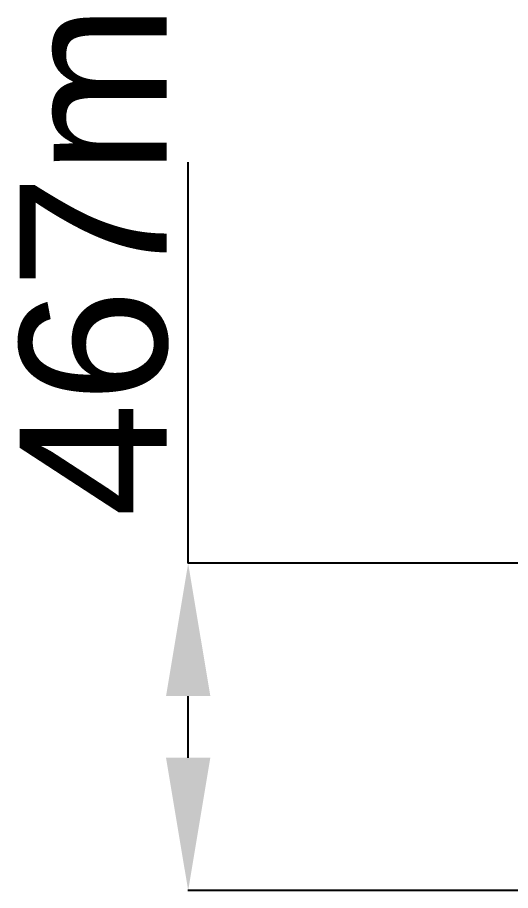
# Model space of a CAD drawing. Header units: millimetres. Extents: x -919 to 30143, y 6775 to 18100.
# Drawn here: x -919 to 1864, y 11279 to 16213 of the extents above; entities that cross this region are included whole.
import ezdxf

# ---------------------------------------------------------------- set-up
doc = ezdxf.new("R2010")
doc.units = ezdxf.units.MM
doc.styles.get("Standard").update_dxf_attribs({"font": 'arial.ttf'})
doc.dimstyles.new('dwgmodels.com', dxfattribs={"dimtxt": 2.5, "dimasz": 2.5, "dimexe": 1.25, "dimexo": 0.625, "dimtad": 1, "dimtxsty": 'Standard', "dimcen": 2.5, "dimadec": 0, "dimazin": 0, "dimtfac": 1, "dimtmove": 0, "dimatfit": 3, "dimfxl": 1, "dimarcsym": 0})

# ---------------------------------------------------------------- blocks, each defined once
blk = doc.blocks.new('*D3')
at = {"color": 0, "lineweight": -2, "transparency": 16777216}
for p, q in [((8796.1, 13128.1), (43.4, 13128.1)), ((44.7, 12028.9), (44.7, 12378.1)), ((8796.1, 11278.9), (43.4, 11278.9))]:
    blk.add_line(p, q, dxfattribs=at)
at = {"color": 0, "transparency": 16777216}
for points in [[(-80.3, 12378.1), (169.7, 12378.1), (44.7, 13128.1)], [(-80.3, 12028.9), (169.7, 12028.9), (44.7, 11278.9)]]:
    blk.add_solid(points, dxfattribs=at)
at = {"layer": 'Defpoints', "color": 0, "transparency": 16777216}
for p in [(44.7, 13128.1), (8796.8, 13128.1), (8796.8, 11278.9)]:
    blk.add_point(p, dxfattribs=at)
at = {"color": 0, "transparency": 16777216, "insert": (42.6, 12203.5), "char_height": 2.5, "attachment_point": 5, "rotation": 90}
blk.add_mtext('1849,22', dxfattribs=at)

msp = doc.modelspace()

# ---------------------------------------------------------------- linework, layer by layer
msp.add_line((44.679, 13128.112), (44.679, 15394.593))

# ---------------------------------------------------------------- texts
at = {"insert": (-906.485, 13389.076), "char_height": 830, "attachment_point": 1, "rotation": 90}
msp.add_mtext_dynamic_manual_height_columns('467m', width=111.94834, gutter_width=2027.701, heights=[0], dxfattribs=at)

# ---------------------------------------------------------------- dimensions: what is measured, and where the dimension line sits
dim = msp.add_linear_dim(base=(44.679, 13128.112), p1=(8796.767, 11278.895), p2=(8796.767, 13128.112), angle=90, dimstyle='dwgmodels.com', override={"dimasz": 750})
dim.commit()
dim.dimension.update_dxf_attribs({"geometry": '*D3', "text_midpoint": (42.552, 12203.503)})

doc.saveas('drawing.dxf')
